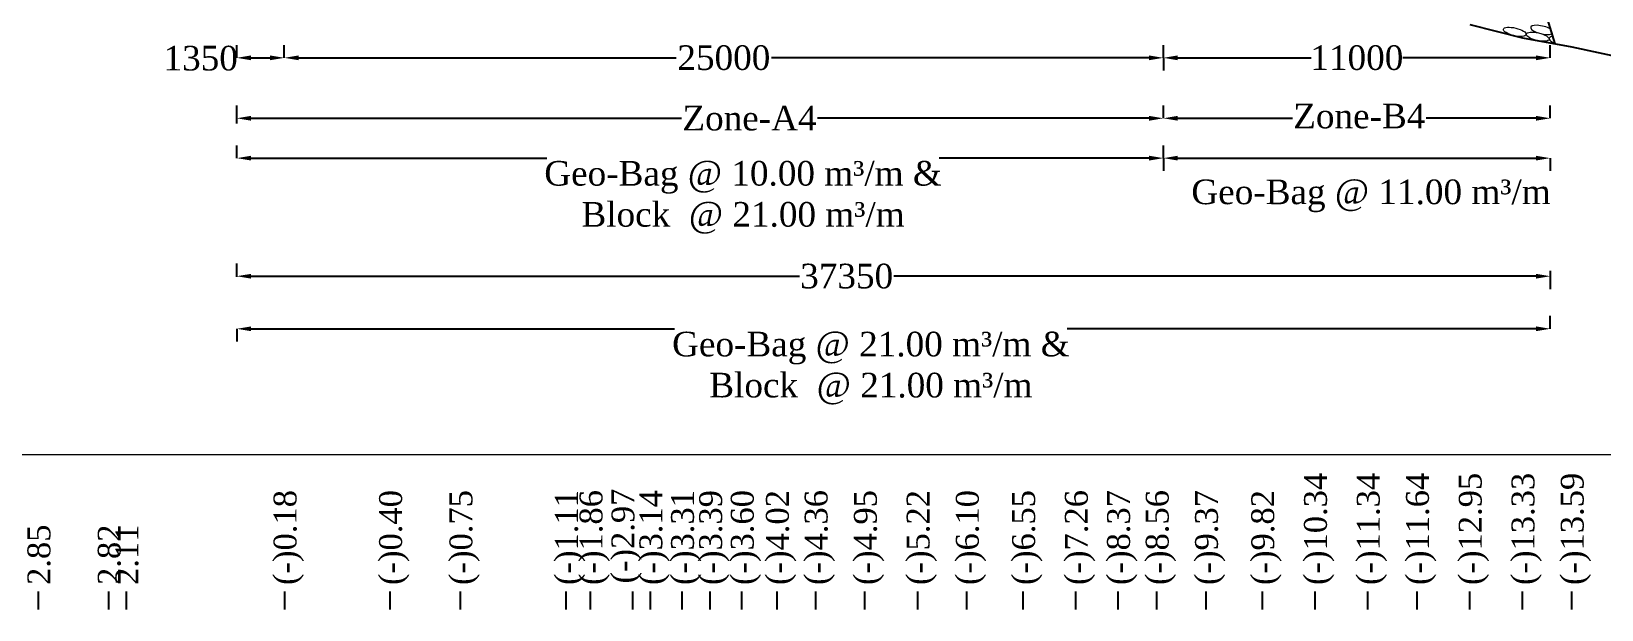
# Model space of a CAD drawing. Header units: metres. Extents: x -2434 to 11656, y -15288 to 8109.
# Drawn here: x 2988.43 to 3033.08, y -11659.14 to -11642.7 of the extents above; entities that cross this region are included whole.
import ezdxf

# ---------------------------------------------------------------- set-up
doc = ezdxf.new("R2010")
doc.units = ezdxf.units.M
doc.styles.get("Standard").update_dxf_attribs({"font": 'times.ttf'})
doc.dimstyles.get("Standard").update_dxf_attribs({"dimtxt": 0.5, "dimasz": 0.4075, "dimexe": 0.364, "dimexo": 0.219, "dimgap": 0.09, "dimtad": 0, "dimdec": 0, "dimlfac": 1000, "dimzin": 0, "dimdsep": 46, "dimtxsty": 'Standard', "dimcen": 0.09, "dimadec": 0, "dimazin": 0, "dimtfac": 1, "dimtdec": 0, "dimtofl": 0, "dimtmove": 0, "dimatfit": 3, "dimfxl": 1, "dimtolj": 1, "dimtzin": 0, "dimarcsym": 0})

# ---------------------------------------------------------------- blocks, each defined once
blk = doc.blocks.new('*D240')
at = {"color": 0, "lineweight": -2, "ltscale": 0.5}
for p, q in [((2995.621, -11643.448), (2995.621, -11643.084)), ((3020.622, -11643.448), (3020.622, -11643.084)), ((2996.029, -11643.448), (3006.769, -11643.448)), ((3020.214, -11643.448), (3009.474, -11643.448))]:
    blk.add_line(p, q, dxfattribs=at)
at = {"color": 0, "linetype": 'Continuous', "lineweight": -3, "ltscale": 0.5}
for points in [[(2996.029, -11643.38), (2996.029, -11643.516), (2995.621, -11643.448)], [(3020.214, -11643.38), (3020.214, -11643.516), (3020.622, -11643.448)]]:
    blk.add_solid(points, dxfattribs=at)
at = {"layer": 'Defpoints', "color": 0, "linetype": 'Continuous', "lineweight": -3, "ltscale": 0.5}
for p in [(2995.621, -11643.463), (3020.622, -11643.448), (3020.622, -11643.448)]:
    blk.add_point(p, dxfattribs=at)
at = {"color": 0, "linetype": 'Continuous', "lineweight": -3, "ltscale": 0.5, "insert": (3008.122, -11643.448), "char_height": 0.7, "attachment_point": 5}
blk.add_mtext('\\A1;25000', dxfattribs=at)
blk = doc.blocks.new('*D241')
at = {"color": 0, "lineweight": -2, "ltscale": 0.5}
for p, q in [((3031.622, -11643.448), (3031.622, -11643.084)), ((3020.622, -11643.448), (3020.622, -11643.812)), ((3021.029, -11643.448), (3024.819, -11643.448)), ((3031.214, -11643.448), (3027.425, -11643.448))]:
    blk.add_line(p, q, dxfattribs=at)
at = {"color": 0, "linetype": 'Continuous', "lineweight": -3, "ltscale": 0.5}
for points in [[(3021.029, -11643.38), (3021.029, -11643.516), (3020.622, -11643.448)], [(3031.214, -11643.38), (3031.214, -11643.516), (3031.622, -11643.448)]]:
    blk.add_solid(points, dxfattribs=at)
at = {"layer": 'Defpoints', "color": 0, "linetype": 'Continuous', "lineweight": -3, "ltscale": 0.5}
for p in [(3020.622, -11643.448), (3031.622, -11643.448), (3031.622, -11643.469)]:
    blk.add_point(p, dxfattribs=at)
at = {"color": 0, "linetype": 'Continuous', "lineweight": -3, "ltscale": 0.5, "insert": (3026.122, -11643.448), "char_height": 0.7, "attachment_point": 5}
blk.add_mtext('\\A1;11000', dxfattribs=at)
blk = doc.blocks.new('*D242')
at = {"color": 0, "lineweight": -2, "ltscale": 0.5}
for p, q in [((3020.621, -11645.167), (3020.621, -11644.803)), ((3031.622, -11645.167), (3031.622, -11644.803)), ((3021.029, -11645.167), (3024.289, -11645.167)), ((3031.214, -11645.167), (3028.094, -11645.167))]:
    blk.add_line(p, q, dxfattribs=at)
at = {"color": 0, "linetype": 'Continuous', "lineweight": -3, "ltscale": 0.5}
for points in [[(3021.029, -11645.099), (3021.029, -11645.235), (3020.621, -11645.167)], [(3031.214, -11645.099), (3031.214, -11645.235), (3031.622, -11645.167)]]:
    blk.add_solid(points, dxfattribs=at)
at = {"layer": 'Defpoints', "color": 0, "linetype": 'Continuous', "lineweight": -3, "ltscale": 0.5}
for p in [(3020.621, -11645.168), (3031.622, -11645.167), (3031.622, -11645.167)]:
    blk.add_point(p, dxfattribs=at)
at = {"color": 0, "linetype": 'Continuous', "lineweight": -3, "ltscale": 0.5, "insert": (3026.191, -11645.107), "char_height": 0.7, "attachment_point": 5}
blk.add_mtext('\\A1;Zone-B4', dxfattribs=at)
blk = doc.blocks.new('*D243')
at = {"color": 0, "lineweight": -2, "ltscale": 0.5}
for p, q in [((3020.621, -11646.3), (3020.621, -11646.664)), ((3021.029, -11646.3), (3031.214, -11646.3)), ((3031.622, -11646.3), (3031.622, -11646.664))]:
    blk.add_line(p, q, dxfattribs=at)
at = {"color": 0, "linetype": 'Continuous', "lineweight": -3, "ltscale": 0.5}
for points in [[(3021.029, -11646.232), (3021.029, -11646.367), (3020.621, -11646.3)], [(3031.214, -11646.232), (3031.214, -11646.367), (3031.622, -11646.3)]]:
    blk.add_solid(points, dxfattribs=at)
at = {"layer": 'Defpoints', "color": 0, "linetype": 'Continuous', "lineweight": -3, "ltscale": 0.5}
for p in [(3020.621, -11646.3), (3031.622, -11646.265), (3031.622, -11646.3)]:
    blk.add_point(p, dxfattribs=at)
at = {"color": 0, "linetype": 'Continuous', "lineweight": -3, "ltscale": 0.5, "insert": (3026.525, -11647.374), "char_height": 0.7, "attachment_point": 5}
blk.add_mtext('\\A1;Geo-Bag @ 11.00 m³/m ', dxfattribs=at)
blk = doc.blocks.new('*D244')
at = {"color": 0, "lineweight": -2, "ltscale": 0.5}
for p, q in [((2994.271, -11649.673), (2994.271, -11649.293)), ((2994.679, -11649.657), (3010.271, -11649.657)), ((3031.214, -11649.657), (3012.956, -11649.657)), ((3031.622, -11649.507), (3031.622, -11650.021))]:
    blk.add_line(p, q, dxfattribs=at)
at = {"color": 0, "linetype": 'Continuous', "lineweight": -3, "ltscale": 0.5}
for points in [[(2994.679, -11649.59), (2994.679, -11649.725), (2994.271, -11649.657)], [(3031.214, -11649.59), (3031.214, -11649.725), (3031.622, -11649.657)]]:
    blk.add_solid(points, dxfattribs=at)
at = {"layer": 'Defpoints', "color": 0, "linetype": 'Continuous', "lineweight": -3, "ltscale": 0.5}
for p in [(3031.622, -11649.06), (2994.271, -11649.892), (3031.622, -11649.657)]:
    blk.add_point(p, dxfattribs=at)
at = {"color": 0, "linetype": 'Continuous', "lineweight": -3, "ltscale": 0.5, "insert": (3011.614, -11649.657), "char_height": 0.5, "attachment_point": 5}
blk.add_mtext('\\A1;{\\H1.4x;37350}', dxfattribs=at)
blk = doc.blocks.new('*D245')
at = {"color": 0, "lineweight": -2, "ltscale": 0.5}
for p, q in [((2994.273, -11646.3), (2994.273, -11645.936)), ((2994.68, -11646.3), (3003.086, -11646.3)), ((3020.214, -11646.3), (3014.249, -11646.3)), ((3020.621, -11646.3), (3020.621, -11645.936))]:
    blk.add_line(p, q, dxfattribs=at)
at = {"color": 0, "linetype": 'Continuous', "lineweight": -3, "ltscale": 0.5}
for points in [[(2994.68, -11646.232), (2994.68, -11646.368), (2994.273, -11646.3)], [(3020.214, -11646.232), (3020.214, -11646.368), (3020.621, -11646.3)]]:
    blk.add_solid(points, dxfattribs=at)
at = {"layer": 'Defpoints', "color": 0, "linetype": 'Continuous', "lineweight": -3, "ltscale": 0.5}
for p in [(2994.273, -11646.312), (3020.621, -11646.3), (3020.621, -11646.3)]:
    blk.add_point(p, dxfattribs=at)
at = {"color": 0, "linetype": 'Continuous', "lineweight": -3, "ltscale": 0.5, "insert": (3008.668, -11647.416), "char_height": 0.7, "attachment_point": 5}
blk.add_mtext('\\A1;Geo-Bag @ 10.00 m³/m &\\PBlock  @ 21.00 m³/m', dxfattribs=at)
blk = doc.blocks.new('*D246')
at = {"color": 0, "lineweight": -2, "ltscale": 0.5}
for p, q in [((2994.271, -11643.448), (2994.271, -11643.084)), ((2995.621, -11643.448), (2995.621, -11643.084)), ((2994.679, -11643.448), (2995.214, -11643.448))]:
    blk.add_line(p, q, dxfattribs=at)
at = {"color": 0, "linetype": 'Continuous', "lineweight": -3, "ltscale": 0.5}
for points in [[(2994.679, -11643.38), (2994.679, -11643.516), (2994.271, -11643.448)], [(2995.214, -11643.38), (2995.214, -11643.516), (2995.621, -11643.448)]]:
    blk.add_solid(points, dxfattribs=at)
at = {"layer": 'Defpoints', "color": 0, "linetype": 'Continuous', "lineweight": -3, "ltscale": 0.5}
for p in [(2994.271, -11643.448), (2995.621, -11643.448), (2995.621, -11643.448)]:
    blk.add_point(p, dxfattribs=at)
at = {"color": 0, "linetype": 'Continuous', "lineweight": -3, "ltscale": 0.5, "insert": (2993.246, -11643.462), "char_height": 0.7, "attachment_point": 5}
blk.add_mtext('\\A1;1350', dxfattribs=at)
blk = doc.blocks.new('*D247')
at = {"color": 0, "lineweight": -2, "ltscale": 0.5}
for p, q in [((2994.271, -11645.317), (2994.271, -11644.803)), ((3020.621, -11645.167), (3020.621, -11644.803)), ((2994.679, -11645.167), (3006.919, -11645.167)), ((3020.214, -11645.167), (3010.782, -11645.167))]:
    blk.add_line(p, q, dxfattribs=at)
at = {"color": 0, "linetype": 'Continuous', "lineweight": -3, "ltscale": 0.5}
for points in [[(2994.679, -11645.099), (2994.679, -11645.235), (2994.271, -11645.167)], [(3020.214, -11645.099), (3020.214, -11645.235), (3020.621, -11645.167)]]:
    blk.add_solid(points, dxfattribs=at)
at = {"layer": 'Defpoints', "color": 0, "linetype": 'Continuous', "lineweight": -3, "ltscale": 0.5}
for p in [(3020.621, -11645.167), (3020.621, -11645.167), (2994.271, -11649.892)]:
    blk.add_point(p, dxfattribs=at)
at = {"color": 0, "linetype": 'Continuous', "lineweight": -3, "ltscale": 0.5, "insert": (3008.851, -11645.167), "char_height": 0.7, "attachment_point": 5}
blk.add_mtext('\\A1;Zone-A4', dxfattribs=at)
blk = doc.blocks.new('*D248')
at = {"color": 0, "lineweight": -2, "ltscale": 0.5}
for p, q in [((3031.622, -11651.152), (3031.622, -11650.788)), ((2994.272, -11651.152), (2994.272, -11651.516)), ((2994.679, -11651.152), (3006.721, -11651.152)), ((3031.214, -11651.152), (3017.884, -11651.152))]:
    blk.add_line(p, q, dxfattribs=at)
at = {"color": 0, "linetype": 'Continuous', "lineweight": -3, "ltscale": 0.5}
for points in [[(2994.679, -11651.084), (2994.679, -11651.22), (2994.272, -11651.152)], [(3031.214, -11651.084), (3031.214, -11651.22), (3031.622, -11651.152)]]:
    blk.add_solid(points, dxfattribs=at)
at = {"layer": 'Defpoints', "color": 0, "linetype": 'Continuous', "lineweight": -3, "ltscale": 0.5}
for p in [(2994.272, -11651.141), (3031.622, -11651.152), (3031.622, -11651.152)]:
    blk.add_point(p, dxfattribs=at)
at = {"color": 0, "linetype": 'Continuous', "lineweight": -3, "ltscale": 0.5, "insert": (3012.303, -11652.271), "char_height": 0.7, "attachment_point": 5}
blk.add_mtext('\\A1;Geo-Bag @ 21.00 m³/m &\\PBlock  @ 21.00 m³/m', dxfattribs=at)

msp = doc.modelspace()

# ---------------------------------------------------------------- linework, layer by layer
at = {"color": 0, "linetype": 'Continuous', "lineweight": -3, "ltscale": 0.5}
msp.add_line((3031.430269, -11641.993648), (3031.75107, -11643.049077), dxfattribs=at)
at = {"color": 0, "lineweight": 18, "ltscale": 0.18}
msp.add_line((2970.262333, -11654.729893), (3051.034377, -11654.729893), dxfattribs=at)
at = {"color": 0, "lineweight": -2}
for p, q in [((2988.634377, -11659.116842), (2988.634377, -11658.616842)), ((2988.634377, -11659.135721), (2988.634377, -11658.635721)), ((2990.634377, -11659.116842), (2990.634377, -11658.616842)), ((2990.634377, -11659.135721), (2990.634377, -11658.635721)), ((2991.134377, -11659.116842), (2991.134377, -11658.616842)), ((2991.134377, -11659.135721), (2991.134377, -11658.635721)), ((2995.634377, -11659.116842), (2995.634377, -11658.616842)), ((2995.634377, -11659.135721), (2995.634377, -11658.635721)), ((2998.634377, -11659.116842), (2998.634377, -11658.616842)), ((2998.634377, -11659.135721), (2998.634377, -11658.635721)), ((3000.634377, -11659.116842), (3000.634377, -11658.616842)), ((3000.634377, -11659.135721), (3000.634377, -11658.635721)), ((3003.634377, -11659.116842), (3003.634377, -11658.616842)), ((3003.634377, -11659.135721), (3003.634377, -11658.635721)), ((3004.334377, -11659.116842), (3004.334377, -11658.616842)), ((3004.334377, -11659.135721), (3004.334377, -11658.635721)), ((3005.534377, -11659.116842), (3005.534377, -11658.616842)), ((3005.534377, -11659.135721), (3005.534377, -11658.635721)), ((3006.034377, -11659.116842), (3006.034377, -11658.616842)), ((3006.034377, -11659.135721), (3006.034377, -11658.635721)), ((3006.934377, -11659.116842), (3006.934377, -11658.616842)), ((3006.934377, -11659.135721), (3006.934377, -11658.635721)), ((3007.734377, -11659.116842), (3007.734377, -11658.616842)), ((3007.734377, -11659.135721), (3007.734377, -11658.635721)), ((3008.634377, -11659.116842), (3008.634377, -11658.616842)), ((3008.634377, -11659.135721), (3008.634377, -11658.635721)), ((3009.634377, -11659.116842), (3009.634377, -11658.616842)), ((3009.634377, -11659.135721), (3009.634377, -11658.635721)), ((3010.734377, -11659.116842), (3010.734377, -11658.616842)), ((3010.734377, -11659.135721), (3010.734377, -11658.635721)), ((3012.134377, -11659.116842), (3012.134377, -11658.616842)), ((3012.134377, -11659.135721), (3012.134377, -11658.635721)), ((3013.634377, -11659.116842), (3013.634377, -11658.616842)), ((3013.634377, -11659.135721), (3013.634377, -11658.635721)), ((3015.034377, -11659.116842), (3015.034377, -11658.616842)), ((3015.034377, -11659.135721), (3015.034377, -11658.635721)), ((3016.634377, -11659.116842), (3016.634377, -11658.616842)), ((3016.634377, -11659.135721), (3016.634377, -11658.635721)), ((3018.134377, -11659.116842), (3018.134377, -11658.616842)), ((3018.134377, -11659.135721), (3018.134377, -11658.635721)), ((3019.334377, -11659.116842), (3019.334377, -11658.616842)), ((3019.334377, -11659.135721), (3019.334377, -11658.635721)), ((3020.434377, -11659.116842), (3020.434377, -11658.616842)), ((3020.434377, -11659.135721), (3020.434377, -11658.635721)), ((3021.834377, -11659.116842), (3021.834377, -11658.616842)), ((3021.834377, -11659.135721), (3021.834377, -11658.635721)), ((3023.434377, -11659.116842), (3023.434377, -11658.616842)), ((3023.434377, -11659.135721), (3023.434377, -11658.635721)), ((3024.934377, -11659.116842), (3024.934377, -11658.616842)), ((3024.934377, -11659.135721), (3024.934377, -11658.635721)), ((3026.434377, -11659.116842), (3026.434377, -11658.616842)), ((3026.434377, -11659.135721), (3026.434377, -11658.635721)), ((3027.834377, -11659.116842), (3027.834377, -11658.616842)), ((3027.834377, -11659.135721), (3027.834377, -11658.635721)), ((3029.334377, -11659.116842), (3029.334377, -11658.616842)), ((3029.334377, -11659.135721), (3029.334377, -11658.635721)), ((3030.834377, -11659.116842), (3030.834377, -11658.616842)), ((3030.834377, -11659.135721), (3030.834377, -11658.635721)), ((3032.234377, -11659.116842), (3032.234377, -11658.616842)), ((3032.234377, -11659.135721), (3032.234377, -11658.635721))]:
    msp.add_line(p, q, dxfattribs=at)
at = {"color": 6, "linetype": 'Continuous', "lineweight": -3, "ltscale": 0.5}
msp.add_lwpolyline([(3029.334377, -11642.498834), (3030.834377, -11642.878834), (3032.234377, -11643.138834), (3033.734377, -11643.458834)], dxfattribs=at)
at = {"color": 0, "linetype": 'Continuous', "lineweight": 13, "ltscale": 0.5}
for centre in [(3030.613647, -11642.709838), (3031.26445, -11642.847478)]:
    msp.add_ellipse(centre, major_axis=(-0.324075, 0.0755), ratio=0.329715771, dxfattribs=at)
for centre, start_param, end_param in [((3031.387906, -11642.653581), 3.985671706, 8.95723311), ((3031.912248, -11642.968071), 5.551818916, 7.391085899), ((3031.912248, -11642.968071), 7.82252717, 8.158485309)]:
    msp.add_ellipse(centre, major_axis=(-0.324075, 0.0755), ratio=0.329715771, start_param=start_param, end_param=end_param, dxfattribs=at)

# ---------------------------------------------------------------- texts
at = {"color": 0, "lineweight": -2}
for s, p in [('(-)10.34', (3025.269874, -11658.435721)), ('(-)11.34', (3026.769874, -11658.435721)), ('(-)11.64', (3028.169874, -11658.435721)), ('(-)12.95', (3029.669874, -11658.435721)), ('(-)13.33', (3031.169874, -11658.435721)), ('(-)13.59', (3032.569874, -11658.435721)), ('(-)2.97', (3005.575902, -11658.39382)), ('(-)0.18', (2995.969874, -11658.435721)), ('(-)0.40', (2998.969874, -11658.435721)), ('(-)0.75', (3000.969874, -11658.435721)), ('(-)1.11', (3003.969874, -11658.435721)), ('(-)1.86', (3004.669874, -11658.435721)), ('(-)3.14', (3006.369874, -11658.435721)), ('(-)3.31', (3007.269874, -11658.435721)), ('(-)3.39', (3008.069874, -11658.435721)), ('(-)3.60', (3008.969874, -11658.435721)), ('(-)4.02', (3009.969874, -11658.435721)), ('(-)4.36', (3011.069874, -11658.435721)), ('(-)4.95', (3012.469874, -11658.435721)), ('(-)5.22', (3013.969874, -11658.435721)), ('(-)6.10', (3015.369874, -11658.435721)), ('(-)6.55', (3016.969874, -11658.435721)), ('(-)7.26', (3018.469874, -11658.435721)), ('(-)8.37', (3019.669874, -11658.435721)), ('(-)8.56', (3020.769874, -11658.435721)), ('(-)9.37', (3022.169874, -11658.435721)), ('(-)9.82', (3023.769874, -11658.435721)), ('2.85', (2988.969874, -11658.435721)), ('2.82', (2990.969874, -11658.435721)), ('2.11', (2991.469874, -11658.435721))]:
    msp.add_text(s, height=0.65, rotation=90, dxfattribs=at).set_placement(p)

# ---------------------------------------------------------------- dimensions: what is measured, and where the dimension line sits
at = {"color": 0, "linetype": 'Continuous', "lineweight": -3, "ltscale": 0.5}
for base, p1, p2, text, override, picture, middle in [((3020.621486, -11646.299701), (2994.272728, -11646.312459), (3020.621486, -11646.299701), 'Geo-Bag @ 10.00 m³/m &\\PBlock  @ 21.00 m³/m', {"dimtxt": 0.7, "dimtmove": 2, "dimfxl": 0.15, "dimfxlon": 1}, '*D245', (3008.66759, -11647.415741)), ((3020.621483, -11645.167004), (2994.271483, -11649.891727), (3020.621483, -11645.167004), 'Zone-A4', {"dimtxt": 0.7, "dimtmove": 2, "dimfxl": 0.15, "dimfxlon": 1}, '*D247', (3008.850596, -11645.167004)), ((3031.621735, -11645.167004), (3020.621483, -11645.167574), (3031.621735, -11645.167004), 'Zone-B4', {"dimtxt": 0.7, "dimtmove": 2, "dimfxl": 0.15, "dimfxlon": 1}, '*D242', (3026.191423, -11645.107112)), ((3031.621735, -11646.299545), (3020.621486, -11646.299545), (3031.621735, -11646.264513), 'Geo-Bag @ 11.00 m³/m ', {"dimtxt": 0.7, "dimtmove": 2, "dimfxl": 0.15, "dimfxlon": 1}, '*D243', (3026.525031, -11647.374407)), ((3031.621735, -11651.152254), (2994.271609, -11651.141467), (3031.621735, -11651.152254), 'Geo-Bag @ 21.00 m³/m &\\PBlock  @ 21.00 m³/m', {"dimtxt": 0.7, "dimtmove": 2, "dimfxl": 0.15, "dimfxlon": 1}, '*D248', (3012.302508, -11652.271199)), ((3031.621735, -11649.657468), (2994.271483, -11649.891727), (3031.621735, -11649.06002), '{\\H1.4x;<>}', {"dimfxl": 0.15, "dimfxlon": 1}, '*D244', (3011.613502, -11649.657468))]:
    dim = msp.add_linear_dim(base=base, p1=p1, p2=p2, text=text, dimstyle='Standard', override=override, dxfattribs=at)
    dim.commit()
    dim.dimension.update_dxf_attribs({"geometry": picture, "text_midpoint": middle, "dimtype": 160})
dim = msp.add_linear_dim(base=(2995.621483, -11643.447768), p1=(2994.271484, -11643.448002), p2=(2995.621483, -11643.447768), dimstyle='Standard', override={"dimtxt": 0.7, "dimtmove": 2, "dimfxl": 0.15, "dimfxlon": 1}, dxfattribs=at)
dim.commit()
dim.dimension.update_dxf_attribs({"geometry": '*D246', "text_midpoint": (2993.246145, -11643.461891), "dimtype": 160})
for base, p1, p2, picture, middle in [((3020.621735, -11643.447768), (2995.621483, -11643.46262), (3020.621735, -11643.447768), '*D240', (3008.121609, -11643.447768)), ((3031.621735, -11643.447768), (3020.621735, -11643.447768), (3031.621735, -11643.469317), '*D241', (3026.121735, -11643.447768))]:
    dim = msp.add_linear_dim(base=base, p1=p1, p2=p2, dimstyle='Standard', override={"dimtxt": 0.7, "dimtmove": 2, "dimfxl": 0.15, "dimfxlon": 1}, dxfattribs=at)
    dim.commit()
    dim.dimension.update_dxf_attribs({"geometry": picture, "text_midpoint": middle})

doc.saveas('drawing.dxf')
